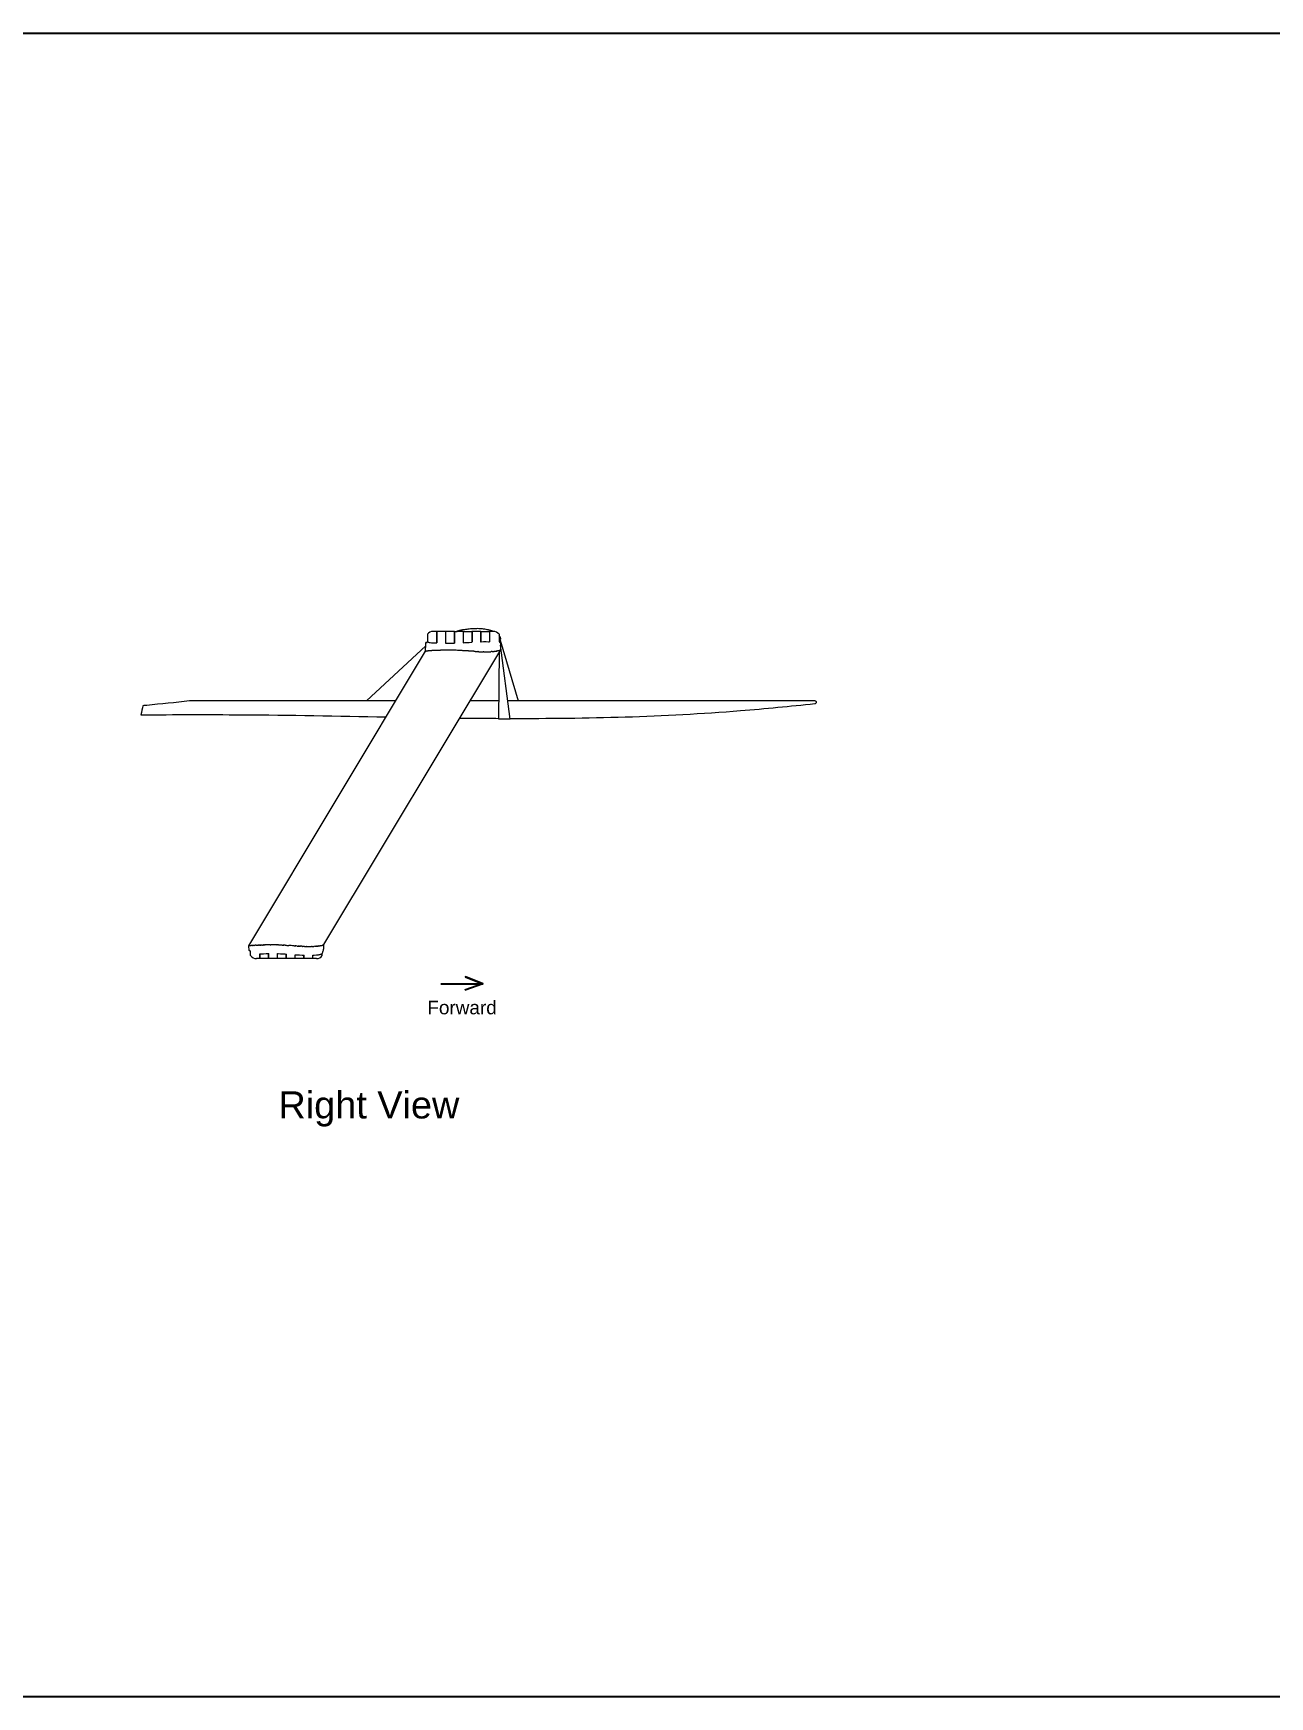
# Model space of a CAD drawing. Header units: millimetres. Extents: x 6152 to 28526, y 1087 to 12861.
# Drawn here: x 14368 to 17107, y 4280 to 7964 of the extents above; entities that cross this region are included whole.
import ezdxf

# ---------------------------------------------------------------- set-up
doc = ezdxf.new("R2010")
doc.units = ezdxf.units.MM
doc.header["$LTSCALE"] = 0.05
for name, color, linetype, lineweight in [('Board', 52, 'Continuous', 13), ('Fixation part', 40, 'Continuous', 15), ('OF1', 7, 'Continuous', 15)]:
    doc.layers.add(name, color=color, linetype=linetype, lineweight=lineweight)
doc.layers.add('Text', color=8, linetype='Continuous')
doc.styles.get("Standard").update_dxf_attribs({"font": 'arial.ttf'})

msp = doc.modelspace()

# ---------------------------------------------------------------- linework, layer by layer
msp.add_lwpolyline([(6152.2, 7964), (22302.8, 7964), (22302.8, 4280.5), (6152.2, 4280.5)], close=True)
at = {"layer": 'Board'}
for points, knots in [([(15171, 6485.5), (15018.8, 6485.5), (14866.6, 6485.5), (14714.4, 6485.5), (14682.9, 6482.1), (14648.6, 6478.4), (14614.2, 6475.3), (14611.4, 6475), (14609.9, 6468.3), (14608.3, 6461.7), (14606.7, 6455), (14681.2, 6455.2), (14862.3, 6455.8), (15043.3, 6452.2), (15149.8, 6450.2)], [938.547256, 938.547256, 938.547256, 938.547256, 1395.118663, 1395.118663, 1395.118663, 1490.206812, 1498.614135, 1498.614135, 1498.614135, 1519.154602, 1519.154602, 1519.154602, 1742.65687, 2062.30707, 2062.30707, 2062.30707, 2062.30707]), ([(16099.9, 6479.6), (16100.7, 6479.9), (16102.5, 6480.3), (16103.9, 6483.2), (16102, 6485.2), (16100.6, 6485.4), (16099.9, 6485.5), (15873, 6485.5), (15646.1, 6485.5), (15419.3, 6485.5)], [0, 0, 0, 0, 2.507595, 5.396578, 7.419296, 9.641702, 9.641702, 9.641702, 690.248309, 690.248309, 690.248309, 690.248309]), ([(15312.6, 6447.7), (15325, 6447.6), (15354, 6447.3), (15383, 6447.1), (15399.5, 6447)], [2225.04358, 2225.04358, 2225.04358, 2225.04358, 2262.350332, 2311.936823, 2311.936823, 2311.936823, 2311.936823]), ([(15424.3, 6446.9), (15594.6, 6446.5), (15820.4, 6451.6), (16044.9, 6474.1), (16099.9, 6479.6)], [2336.708293, 2336.708293, 2336.708293, 2336.708293, 2847.442374, 3013.361769, 3013.361769, 3013.361769, 3013.361769])]:
    msp.add_open_spline(points, degree=3, knots=knots, dxfattribs=at)
msp.add_open_spline([(15399.9, 6485.5), (15378.3, 6485.5), (15356.8, 6485.5), (15335.2, 6485.5)], degree=3, dxfattribs=at)
at = {"layer": 'Fixation part'}
for p, q in [((15237.9, 6607.9), (15106.6, 6485.5)), ((15399.5, 6445.4), (15401.1, 6595.3)), ((15402.6, 6620.4), (15442.8, 6485.5)), ((15424.5, 6445.4), (15403.2, 6609.4)), ((15424.5, 6445.4), (15399.5, 6445.4))]:
    msp.add_line(p, q, dxfattribs=at)
at = {"layer": 'OF1'}
for p, q in [((15241.4, 6633.1), (15241.4, 6616.8)), ((15261.9, 6639.6), (15254.3, 6639.6)), ((15261.9, 6639.6), (15261.9, 6613.9)), ((15261.9, 6634.3), (15262.3, 6634.4)), ((15262.3, 6639.6), (15262.3, 6613.9)), ((15281.4, 6639.6), (15262.3, 6639.6)), ((15281.4, 6639.6), (15281.4, 6613.3)), ((15281.8, 6638.4), (15281.4, 6638.3)), ((15281.8, 6639.6), (15281.8, 6613.3)), ((15300.9, 6639.6), (15281.8, 6639.6)), ((15300.9, 6639.6), (15300.9, 6613.5)), ((15301.3, 6639.6), (15300.9, 6639.6)), ((15301.3, 6639.6), (15301.3, 6613.5)), ((15307.5, 6640), (15306, 6639.6)), ((15306, 6639.7), (15306, 6639.6)), ((15306, 6639.6), (15306, 6639.6)), ((15320.4, 6639.5), (15320.4, 6614.4)), ((15320.8, 6639.5), (15320.8, 6614.4)), ((15320.8, 6639.5), (15339.9, 6639.2)), ((15339.9, 6645.2), (15339.4, 6645.1)), ((15339.9, 6639.2), (15339.9, 6615.4)), ((15340.3, 6639.2), (15339.9, 6639.2)), ((15350, 6639.1), (15340.3, 6639.2)), ((15340.3, 6639.2), (15340.3, 6615.6)), ((15359.4, 6639.2), (15350, 6639.1)), ((15359.8, 6639.2), (15359.4, 6639.2)), ((15359.4, 6639.2), (15359.4, 6616.8)), ((15359.8, 6639.2), (15378.9, 6639.5)), ((15359.8, 6639.2), (15359.8, 6616.8)), ((15378.9, 6639.5), (15378.9, 6616.7)), ((15379.3, 6639.5), (15379.3, 6616.7)), ((15387.3, 6639.6), (15386.1, 6639.6)), ((15400.1, 6633.1), (15400.1, 6619.4)), ((15401.1, 6629.9), (15400.5, 6631.4)), ((14845.8, 5943.5), (15237.3, 6596)), ((15403.1, 6598.6), (15011.6, 5946.1)), ((15237.3, 6595.9), (15237.3, 6595.9)), ((15238.3, 6614.7), (15238.2, 6614.6)), ((15238.5, 6614.7), (15238.3, 6614.7)), ((15238.7, 6614.8), (15238.5, 6614.7)), ((15238.6, 6595.8), (15238.5, 6595.8)), ((15238.7, 6595.8), (15238.6, 6595.8)), ((15238.9, 6614.8), (15238.7, 6614.8)), ((15238.8, 6595.8), (15238.7, 6595.8)), ((15239, 6595.8), (15238.8, 6595.8)), ((15239.2, 6614.8), (15238.9, 6614.8)), ((15240, 6595.9), (15239, 6595.8)), ((15240.4, 6615), (15240, 6614.9)), ((15240.9, 6596), (15240, 6595.9)), ((15241.9, 6596.1), (15240.9, 6596)), ((15241.4, 6616.8), (15241.4, 6616.7)), ((15245.7, 6596.5), (15242.8, 6596.2)), ((15251.8, 6596.9), (15251.4, 6596.9)), ((15252.8, 6596.9), (15251.8, 6596.9)), ((15253.3, 6597), (15252.8, 6596.9)), ((15253.7, 6597), (15253.3, 6597)), ((15259.6, 6614), (15262.3, 6613.9)), ((15262.3, 6597.4), (15260.9, 6597.3)), ((15262.3, 6629), (15261.9, 6629)), ((15262.3, 6618.3), (15261.9, 6618.3)), ((15262.3, 6614), (15261.9, 6613.9)), ((15266.4, 6597.5), (15264.9, 6597.5)), ((15266.6, 6597.6), (15266.4, 6597.5)), ((15268.1, 6597.6), (15266.6, 6597.6)), ((15269.4, 6597.6), (15268.1, 6597.6)), ((15270.2, 6597.7), (15269.5, 6597.6)), ((15270.9, 6597.7), (15270.2, 6597.7)), ((15271.6, 6597.7), (15270.9, 6597.7)), ((15272.9, 6597.8), (15271.6, 6597.7)), ((15273.6, 6597.8), (15272.9, 6597.8)), ((15273.6, 6597.8), (15273.6, 6597.8)), ((15275.1, 6597.8), (15275, 6597.8)), ((15275.5, 6597.8), (15275.1, 6597.8)), ((15280, 6597.9), (15275.5, 6597.8)), ((15280.8, 6597.9), (15280, 6597.9)), ((15281.7, 6597.9), (15280.8, 6597.9)), ((15281.8, 6629), (15281.4, 6629)), ((15281.8, 6618.3), (15281.4, 6618.3)), ((15281.8, 6616), (15281.4, 6615.9)), ((15281.4, 6613.9), (15281.8, 6613.9)), ((15281.4, 6613.3), (15286.2, 6613.3)), ((15281.9, 6597.9), (15281.7, 6597.9)), ((15286.2, 6613.3), (15291.5, 6613.3)), ((15287.5, 6598), (15286.5, 6598)), ((15287.8, 6598), (15287.5, 6598)), ((15288.2, 6598), (15287.8, 6598)), ((15288.6, 6598), (15288.2, 6598)), ((15288.8, 6598), (15288.6, 6598)), ((15291.2, 6598), (15290.8, 6598)), ((15291.5, 6598), (15291.2, 6598)), ((15291.5, 6613.3), (15296.8, 6613.4)), ((15292.6, 6597.9), (15291.5, 6598)), ((15292.8, 6597.9), (15292.6, 6597.9)), ((15296.8, 6613.4), (15301.3, 6613.5)), ((15301.3, 6597.8), (15296.8, 6597.9)), ((15301.3, 6629), (15300.9, 6629)), ((15301.3, 6618.3), (15300.9, 6618.3)), ((15301.3, 6617.8), (15300.9, 6617.8)), ((15300.9, 6615.5), (15301.3, 6615.6)), ((15302.1, 6597.7), (15301.3, 6597.8)), ((15318.3, 6597), (15318.1, 6597)), ((15320.8, 6629), (15320.4, 6629)), ((15320.8, 6618.3), (15320.4, 6618.3)), ((15320.4, 6616.2), (15320.8, 6616.2)), ((15320.4, 6614.4), (15323.4, 6614.6)), ((15321.9, 6596.8), (15321.4, 6596.8)), ((15323, 6596.7), (15321.9, 6596.8)), ((15323.4, 6596.7), (15323, 6596.7)), ((15323.4, 6614.6), (15328.7, 6614.9)), ((15328.7, 6596.4), (15323.4, 6596.7)), ((15334, 6596.1), (15332.7, 6596.1)), ((15335, 6596), (15334, 6596.1)), ((15334.1, 6615.2), (15339.4, 6615.6)), ((15335.3, 6596), (15335, 6596)), ((15336.6, 6595.9), (15335.3, 6596)), ((15340.3, 6595.6), (15339.4, 6595.7)), ((15340.3, 6629), (15339.9, 6629)), ((15340.3, 6618.3), (15339.9, 6618.3)), ((15340.3, 6618), (15339.9, 6618)), ((15340.3, 6615.6), (15340.3, 6615.4)), ((15346, 6595.2), (15344.7, 6595.3)), ((15347.1, 6595.2), (15346, 6595.2)), ((15347.4, 6595.1), (15347.1, 6595.2)), ((15353.6, 6594.7), (15352.9, 6594.8)), ((15353.9, 6594.7), (15353.6, 6594.7)), ((15355.3, 6594.6), (15355.2, 6594.6)), ((15356.7, 6594.6), (15356.6, 6594.6)), ((15359.8, 6629), (15359.4, 6629)), ((15359.8, 6618.3), (15359.4, 6618.3)), ((15359.4, 6616.8), (15360.7, 6616.8)), ((15360.7, 6616.8), (15366, 6616.9)), ((15366, 6594.3), (15365.3, 6594.3)), ((15366, 6616.9), (15371.3, 6616.9)), ((15366.3, 6594.2), (15366, 6594.3)), ((15371.3, 6616.9), (15376.6, 6616.8)), ((15376.6, 6616.8), (15379.3, 6616.7)), ((15379.3, 6629), (15378.9, 6629)), ((15379.3, 6618.3), (15378.9, 6618.3)), ((15382.2, 6594.6), (15381.9, 6594.6)), ((15382.4, 6594.6), (15382.2, 6594.6)), ((15383, 6594.7), (15382.4, 6594.6)), ((15383.4, 6594.7), (15383, 6594.7)), ((15383.5, 6594.7), (15383.4, 6594.7)), ((15384.7, 6594.8), (15383.5, 6594.7)), ((15384.8, 6594.8), (15384.7, 6594.8)), ((15384.8, 6594.8), (15384.8, 6594.8)), ((15390.4, 6595.3), (15388.8, 6595.1)), ((15390.5, 6595.3), (15390.4, 6595.3)), ((15394.5, 6595.9), (15393.5, 6595.8)), ((15396.6, 6596.2), (15396, 6596.1)), ((15397, 6596.3), (15396.6, 6596.2)), ((15397.2, 6596.3), (15397, 6596.3)), ((15397.4, 6596.4), (15397.2, 6596.3)), ((15397.5, 6596.4), (15397.4, 6596.4)), ((15397.8, 6596.5), (15397.5, 6596.4)), ((15399.2, 6596.7), (15397.8, 6596.5)), ((15399.3, 6596.8), (15399.2, 6596.7)), ((15399.4, 6596.8), (15399.3, 6596.8)), ((15399.5, 6596.8), (15399.4, 6596.8)), ((15399.5, 6596.8), (15399.5, 6596.8)), ((15399.6, 6596.8), (15399.5, 6596.8)), ((15399.7, 6596.8), (15399.6, 6596.8)), ((15400.1, 6621.1), (15400.1, 6621.2)), ((15400.1, 6619.8), (15400.1, 6619.9)), ((15400.7, 6617.2), (15400.9, 6617.3)), ((15400.9, 6617.3), (15401.6, 6618.5)), ((15402.1, 6627.1), (15401.6, 6628.5)), ((15401.8, 6628.1), (15402.4, 6627.2)), ((15402.4, 6614.7), (15402.9, 6614.3)), ((15403.3, 6624.5), (15403.1, 6622.5)), ((15403.3, 6599.1), (15403.3, 6599.1)), ((14845.8, 5943.5), (14845.8, 5943.5)), ((14845.8, 5943.4), (14845.8, 5943.4)), ((14845.8, 5943.4), (14845.8, 5943.4)), ((14845.8, 5943.4), (14845.8, 5943.4)), ((14845.8, 5943.4), (14845.8, 5943.4)), ((14845.8, 5943.4), (14845.8, 5943.4)), ((14846.8, 5932.9), (14845.8, 5943.4)), ((14846.7, 5943.2), (14846.6, 5943.2)), ((14846.7, 5943.2), (14846.7, 5943.2)), ((14846.8, 5943.2), (14846.7, 5943.2)), ((14846.8, 5943.2), (14847, 5943.3)), ((14847.2, 5943.3), (14847, 5943.3)), ((14847.2, 5943.3), (14847.3, 5943.3)), ((14847.5, 5943.3), (14847.3, 5943.3)), ((14848.1, 5943.4), (14847.5, 5943.3)), ((14848.1, 5943.4), (14848.5, 5943.4)), ((14849.4, 5943.5), (14848.5, 5943.4)), ((14849.4, 5943.5), (14849.9, 5943.6)), ((14850.5, 5943.6), (14849.9, 5943.6)), ((14850.5, 5943.6), (14850.6, 5943.6)), ((14850.9, 5943.6), (14850.6, 5943.6)), ((14850.9, 5943.6), (14851.3, 5943.7)), ((14852.5, 5943.8), (14852.7, 5943.8)), ((14853, 5943.8), (14852.7, 5943.8)), ((14853, 5943.8), (14853.4, 5943.9)), ((14853.6, 5943.9), (14853.4, 5943.9)), ((14853.6, 5943.9), (14853.8, 5943.9)), ((14854.1, 5943.9), (14853.8, 5943.9)), ((14854.1, 5943.9), (14854.2, 5943.9)), ((14854.6, 5944), (14854.2, 5943.9)), ((14854.6, 5944), (14854.9, 5944)), ((14855.3, 5944), (14854.9, 5944)), ((14855.3, 5944), (14855.6, 5944.1)), ((14856.8, 5944.1), (14857, 5944.2)), ((14857.4, 5944.2), (14857, 5944.2)), ((14857.4, 5944.2), (14857.7, 5944.2)), ((14857.9, 5944.2), (14857.7, 5944.2)), ((14859.6, 5944.3), (14859.4, 5944.3)), ((14859.6, 5944.3), (14860.1, 5944.4)), ((14861.2, 5944.4), (14860.1, 5944.4)), ((14861.2, 5944.4), (14861.5, 5944.4)), ((14862.2, 5944.5), (14861.5, 5944.4)), ((14862.2, 5944.5), (14862.8, 5944.5)), ((14863.2, 5944.5), (14862.8, 5944.5)), ((14863.2, 5944.5), (14864.1, 5944.6)), ((14864.2, 5944.6), (14864.1, 5944.6)), ((14864.2, 5944.6), (14864.8, 5944.6)), ((14865.3, 5944.6), (14864.8, 5944.6)), ((14865.3, 5944.6), (14866.1, 5944.7)), ((14866.3, 5944.7), (14866.1, 5944.7)), ((14866.3, 5944.7), (14866.7, 5944.7)), ((14867.3, 5944.7), (14866.7, 5944.7)), ((14867.3, 5944.7), (14868.1, 5944.8)), ((14868.7, 5944.8), (14868.1, 5944.8)), ((14868.7, 5944.8), (14869.2, 5944.8)), ((14869.4, 5944.8), (14869.2, 5944.8)), ((14869.4, 5944.8), (14870.4, 5944.9)), ((14870.8, 5944.9), (14870.4, 5944.9)), ((14870.8, 5944.9), (14871.1, 5944.9)), ((14871.4, 5944.9), (14871.1, 5944.9)), ((14871.4, 5944.9), (14871.9, 5944.9)), ((14872.5, 5944.9), (14871.9, 5944.9)), ((14872.5, 5944.9), (14873.4, 5945)), ((14874.5, 5945), (14873.4, 5945)), ((14874.5, 5945), (14875, 5945)), ((14876.6, 5945.1), (14875, 5945)), ((14876.6, 5945.1), (14877.6, 5945.1)), ((14878, 5945.1), (14877.6, 5945.1)), ((14878, 5945.1), (14878.7, 5945.2)), ((14879.3, 5945.2), (14878.7, 5945.2)), ((14879.3, 5945.2), (14880, 5945.2)), ((14880.7, 5945.2), (14880, 5945.2)), ((14880.7, 5945.2), (14881.4, 5945.2)), ((14881.4, 5945.2), (14882, 5945.3)), ((14882.1, 5945.3), (14882, 5945.3)), ((14886.3, 5945.4), (14886.8, 5945.4)), ((14889.4, 5945.4), (14886.8, 5945.4)), ((14890.3, 5945.4), (14889.4, 5945.4)), ((14891.7, 5945.4), (14891.5, 5945.4)), ((14891.7, 5945.4), (14892.1, 5945.5)), ((14892.3, 5945.5), (14892.1, 5945.5)), ((14892.3, 5945.5), (14892.7, 5945.5)), ((14892.9, 5945.5), (14892.7, 5945.5)), ((14892.9, 5945.5), (14893.4, 5945.5)), ((14893.5, 5945.5), (14894, 5945.5)), ((14894.1, 5945.5), (14894.7, 5945.5)), ((14908, 5945.3), (14908.9, 5945.3)), ((14909.4, 5945.3), (14908.9, 5945.3)), ((14909.4, 5945.3), (14909.7, 5945.3)), ((14910, 5945.2), (14909.7, 5945.3)), ((14912, 5945.2), (14911.5, 5945.2)), ((14912, 5945.2), (14912.4, 5945.2)), ((14912.6, 5945.2), (14912.4, 5945.2)), ((14914.6, 5945.1), (14914.1, 5945.1)), ((14914.6, 5945.1), (14915, 5945.1)), ((14915.3, 5945.1), (14915, 5945.1)), ((14917.3, 5945), (14916.7, 5945)), ((14917.3, 5945), (14917.6, 5945)), ((14918, 5945), (14917.6, 5945)), ((14919.9, 5944.9), (14919.4, 5944.9)), ((14919.9, 5944.9), (14920.2, 5944.9)), ((14920.6, 5944.8), (14920.2, 5944.9)), ((14920.6, 5944.8), (14921.1, 5944.8)), ((14921.3, 5944.8), (14922, 5944.8)), ((14923.1, 5944.7), (14922, 5944.8)), ((14923.1, 5944.7), (14923.6, 5944.7)), ((14925.4, 5944.6), (14926, 5944.5)), ((14926.6, 5944.5), (14926, 5944.5)), ((14926.6, 5944.5), (14928.3, 5944.4)), ((14928.6, 5944.4), (14928.3, 5944.4)), ((14928.6, 5944.4), (14929.9, 5944.3)), ((14930.4, 5944.3), (14929.9, 5944.3)), ((14937.2, 5943.9), (14934.6, 5944)), ((14939.9, 5943.7), (14937.2, 5943.9)), ((14946.5, 5943.3), (14945.1, 5943.4)), ((14946.5, 5943.3), (14947.5, 5943.2)), ((14947.9, 5943.2), (14947.5, 5943.2)), ((14947.9, 5943.2), (14948.6, 5943.1)), ((14949.6, 5943.1), (14948.6, 5943.1)), ((14949.6, 5943.1), (14949.8, 5943.1)), ((14950.8, 5943), (14949.8, 5943.1)), ((14950.8, 5943), (14951, 5943)), ((14953.2, 5942.8), (14951, 5943)), ((14953.2, 5942.8), (14954.4, 5942.7)), ((14954.5, 5942.7), (14954.4, 5942.7)), ((14954.5, 5942.7), (14955.6, 5942.6)), ((14955.9, 5942.6), (14955.6, 5942.6)), ((14955.9, 5942.6), (14956.7, 5942.6)), ((14957.2, 5942.5), (14956.7, 5942.6)), ((14957.2, 5942.5), (14957.9, 5942.5)), ((14958.5, 5942.5), (14957.9, 5942.5)), ((14958.5, 5942.5), (14959.1, 5942.4)), ((14959.8, 5942.4), (14959.1, 5942.4)), ((14959.8, 5942.4), (14960.2, 5942.3)), ((14961.1, 5942.3), (14960.2, 5942.3)), ((14961.1, 5942.3), (14961.4, 5942.3)), ((14961.8, 5942.2), (14961.4, 5942.3)), ((14961.8, 5942.2), (14962, 5942.2)), ((14962.4, 5942.2), (14962, 5942.2)), ((14962.4, 5942.2), (14962.5, 5942.2)), ((14963.1, 5942.2), (14962.5, 5942.2)), ((14963.1, 5942.2), (14963.1, 5942.2)), ((14963.8, 5942.1), (14963.1, 5942.2)), ((14964.4, 5942.1), (14963.8, 5942.1)), ((14964.4, 5942.1), (14964.8, 5942.1)), ((14964.9, 5942.1), (14964.8, 5942.1)), ((14964.9, 5942.1), (14965.2, 5942.1)), ((14965.5, 5942), (14965.2, 5942.1)), ((14965.5, 5942), (14965.8, 5942)), ((14966, 5942), (14965.8, 5942)), ((14966, 5942), (14966.5, 5942)), ((14967.2, 5942), (14966.5, 5942)), ((14967.2, 5942), (14967.4, 5941.9)), ((14967.9, 5941.9), (14967.4, 5941.9)), ((14967.9, 5941.9), (14967.9, 5941.9)), ((14968.3, 5941.9), (14967.9, 5941.9)), ((14968.3, 5941.9), (14968.5, 5941.9)), ((14969.2, 5941.9), (14968.5, 5941.9)), ((14974.5, 5941.7), (14973.8, 5941.7)), ((14974.8, 5941.7), (14974.5, 5941.7)), ((14983.9, 5941.8), (14984.5, 5941.9)), ((14985, 5941.9), (14984.5, 5941.9)), ((14985, 5941.9), (14985.1, 5941.9)), ((14985.5, 5941.9), (14985.1, 5941.9)), ((14985.5, 5941.9), (14985.7, 5941.9)), ((14986.1, 5941.9), (14985.7, 5941.9)), ((14986.1, 5941.9), (14986.2, 5941.9)), ((14986.4, 5941.9), (14986.2, 5941.9)), ((14986.4, 5941.9), (14986.8, 5941.9)), ((14987.1, 5941.9), (14986.8, 5941.9)), ((14987.1, 5941.9), (14987.4, 5942)), ((14987.7, 5942), (14987.4, 5942)), ((14989.3, 5942), (14988.9, 5942)), ((14989.3, 5942), (14989.7, 5942.1)), ((14989.8, 5942.1), (14989.7, 5942.1)), ((14989.8, 5942.1), (14990.1, 5942.1)), ((14990.4, 5942.1), (14990.1, 5942.1)), ((14993.2, 5942.3), (14990.4, 5942.1)), ((14993.2, 5942.3), (14993.3, 5942.3)), ((14993.5, 5942.3), (14993.3, 5942.3)), ((14994.4, 5942.4), (14994.1, 5942.3)), ((14994.4, 5942.4), (14994.5, 5942.4)), ((14994.7, 5942.4), (14994.5, 5942.4)), ((14994.7, 5942.4), (14994.9, 5942.4)), ((14995.1, 5942.4), (14994.9, 5942.4)), ((14996, 5942.5), (14995.8, 5942.5)), ((14996, 5942.5), (14996.2, 5942.5)), ((14996.3, 5942.5), (14996.2, 5942.5)), ((14996.3, 5942.5), (14996.5, 5942.5)), ((14996.7, 5942.5), (14996.5, 5942.5)), ((14998.3, 5942.7), (14997.3, 5942.6)), ((14998.3, 5942.7), (14998.6, 5942.8)), ((14998.6, 5942.8), (14998.9, 5942.8)), ((14998.6, 5942.8), (14998.6, 5942.8)), ((14998.9, 5942.8), (14999.2, 5942.8)), ((14999.2, 5942.8), (14999.5, 5942.9)), ((14999.2, 5942.8), (14999.2, 5942.8)), ((14999.6, 5942.9), (14999.5, 5942.9)), ((14999.6, 5942.9), (14999.8, 5942.9)), ((14999.9, 5942.9), (14999.8, 5942.9)), ((14999.9, 5942.9), (15000.1, 5943)), ((15000.2, 5943), (15000.1, 5943)), ((15000.2, 5943), (15000.5, 5943)), ((15000.5, 5943), (15000.9, 5943.1)), ((15000.5, 5943), (15000.5, 5943)), ((15001.2, 5943.1), (15000.9, 5943.1)), ((15001.5, 5943.2), (15001.2, 5943.1)), ((15001.2, 5943.1), (15001.2, 5943.1)), ((15001.5, 5943.2), (15001.6, 5943.2)), ((15001.8, 5943.2), (15001.6, 5943.2)), ((15001.8, 5943.2), (15002, 5943.2)), ((15002.1, 5943.3), (15002, 5943.2)), ((15002.1, 5943.3), (15002.4, 5943.3)), ((15002.8, 5943.4), (15002.4, 5943.3)), ((15002.8, 5943.4), (15003.4, 5943.5)), ((15003.6, 5943.5), (15003.4, 5943.5)), ((15003.6, 5943.5), (15004.1, 5943.6)), ((15003.6, 5943.5), (15003.6, 5943.5)), ((15004.5, 5943.6), (15004.1, 5943.6)), ((15005.1, 5943.7), (15004.5, 5943.6)), ((15005.3, 5943.8), (15005.1, 5943.7)), ((15005.3, 5943.8), (15005.5, 5943.8)), ((15005.7, 5943.8), (15005.5, 5943.8)), ((15005.7, 5943.8), (15005.9, 5943.9)), ((15006, 5943.9), (15005.9, 5943.9)), ((15006, 5943.9), (15006.2, 5943.9)), ((15006.4, 5944), (15006.2, 5943.9)), ((15006.4, 5944), (15006.6, 5944)), ((15006.8, 5944), (15006.6, 5944)), ((15006.8, 5944), (15006.9, 5944.1)), ((15007, 5944.1), (15006.9, 5944.1)), ((15007, 5944.1), (15007.1, 5944.1)), ((15007.2, 5944.1), (15007.1, 5944.1)), ((15007.2, 5944.1), (15007.3, 5944.1)), ((15007.4, 5944.2), (15007.3, 5944.1)), ((15007.4, 5944.2), (15007.5, 5944.2)), ((15008.2, 5944.3), (15008.1, 5944.3)), ((15008.2, 5944.3), (15008.3, 5944.4)), ((15008.4, 5944.4), (15008.3, 5944.4)), ((15008.4, 5944.4), (15008.5, 5944.4)), ((15008.5, 5944.4), (15008.6, 5944.4)), ((15008.5, 5944.4), (15008.5, 5944.4)), ((15008.7, 5944.5), (15008.6, 5944.4)), ((15008.7, 5944.5), (15008.7, 5944.5)), ((15008.8, 5944.5), (15008.7, 5944.5)), ((15009.1, 5944.6), (15008.8, 5944.5)), ((15008.8, 5944.5), (15008.8, 5944.5)), ((15009.1, 5944.6), (15009.2, 5944.6)), ((15009.2, 5944.6), (15009.3, 5944.7)), ((15009.2, 5944.6), (15009.2, 5944.6)), ((15009.4, 5944.7), (15009.3, 5944.7)), ((15009.4, 5944.7), (15009.5, 5944.7)), ((15009.5, 5944.7), (15009.6, 5944.7)), ((15009.5, 5944.7), (15009.5, 5944.7)), ((15009.6, 5944.8), (15009.7, 5944.8)), ((15009.6, 5944.8), (15009.6, 5944.7)), ((15009.9, 5944.8), (15009.7, 5944.8)), ((15009.9, 5944.8), (15009.9, 5944.9)), ((15010, 5944.9), (15010.1, 5945)), ((15010.1, 5945), (15010.2, 5945)), ((15010.1, 5945), (15010.1, 5945)), ((15010.1, 5931.3), (15010.8, 5932.9)), ((15010.2, 5945), (15010.3, 5945.1)), ((15010.2, 5945), (15010.2, 5945)), ((15010.3, 5945.1), (15010.4, 5945.1)), ((15010.3, 5945.1), (15010.3, 5945.1)), ((15010.5, 5945.2), (15010.6, 5945.2)), ((15010.7, 5945.3), (15010.6, 5945.2)), ((15010.6, 5945.2), (15010.6, 5945.2)), ((15010.6, 5945.2), (15010.6, 5945.2)), ((15010.7, 5945.3), (15010.7, 5945.3)), ((15010.8, 5945.3), (15010.7, 5945.3)), ((15010.8, 5945.3), (15010.8, 5945.4)), ((15010.9, 5945.4), (15010.8, 5945.4)), ((15010.9, 5945.4), (15010.9, 5945.4)), ((15011.1, 5945.6), (15011, 5945.5)), ((15011, 5945.5), (15011, 5945.5)), ((15011.2, 5945.7), (15011.1, 5945.6)), ((15011.1, 5945.6), (15011.1, 5945.6)), ((15011.2, 5945.7), (15011.2, 5945.7)), ((15011.3, 5945.7), (15011.2, 5945.7)), ((15011.3, 5945.7), (15011.3, 5945.8)), ((15011.3, 5945.8), (15011.3, 5945.8)), ((15011.4, 5945.8), (15011.3, 5945.8)), ((15011.3, 5945.8), (15011.3, 5945.8)), ((15011.4, 5945.9), (15011.4, 5945.9)), ((15011.4, 5945.9), (15011.5, 5945.9)), ((15011.4, 5945.9), (15011.4, 5945.9)), ((15011.4, 5945.9), (15011.4, 5945.8)), ((15011.4, 5945.8), (15011.4, 5945.8)), ((15011.5, 5946), (15011.5, 5946)), ((15011.5, 5946), (15011.5, 5946)), ((15011.5, 5946), (15011.5, 5946)), ((15011.5, 5946), (15011.5, 5945.9)), ((15011.6, 5946.1), (15011.6, 5946.1)), ((15011.7, 5946.4), (15011.7, 5946.3)), ((15011.7, 5946.3), (15011.7, 5946.3)), ((15011.7, 5946.3), (15011.7, 5946.3)), ((15011.7, 5946.3), (15011.7, 5946.3)), ((15011.7, 5946.3), (15011.7, 5946.2)), ((14849.9, 5921.6), (14849.9, 5928.8)), ((14870.4, 5915.1), (14862.8, 5915.1)), ((14870.4, 5925.5), (14870.4, 5925.7)), ((14870.4, 5925.5), (14873.4, 5925.7)), ((14870.4, 5915.1), (14870.4, 5925.5)), ((14870.8, 5915.1), (14870.8, 5925.7)), ((14889.9, 5915.1), (14870.8, 5915.1)), ((14873.4, 5925.7), (14878.7, 5925.9)), ((14878.7, 5925.9), (14884, 5926.1)), ((14884, 5926.1), (14889.4, 5926.2)), ((14889.4, 5926.2), (14890.3, 5926.2)), ((14889.9, 5915.1), (14889.9, 5926.2)), ((14890.3, 5915.1), (14890.3, 5926.2)), ((14909.4, 5915.1), (14890.3, 5915.1)), ((14909.4, 5915.1), (14909.4, 5926)), ((14909.4, 5926), (14910.6, 5926)), ((14909.8, 5915.1), (14909.8, 5926)), ((14928.9, 5915.1), (14909.8, 5915.1)), ((14910.6, 5926), (14916, 5925.8)), ((14916, 5925.8), (14921.3, 5925.5)), ((14921.3, 5925.5), (14926.6, 5925.2)), ((14926.6, 5925.2), (14929.3, 5925)), ((14928.9, 5915.1), (14928.9, 5925)), ((14929.3, 5915.1), (14929.3, 5925)), ((14948.4, 5915.1), (14929.3, 5915.1)), ((14948.4, 5915.1), (14948.4, 5923.7)), ((14948.8, 5915.1), (14948.8, 5923.6)), ((14967.9, 5915.1), (14948.8, 5915.1)), ((14958.5, 5923), (14963.8, 5922.6)), ((14963.8, 5922.6), (14968.3, 5922.4)), ((14967.9, 5915.1), (14967.9, 5922.5)), ((14968.3, 5915.1), (14968.3, 5922.4)), ((14987.4, 5915.1), (14968.3, 5915.1)), ((14987.4, 5922.5), (14990.4, 5922.6)), ((14987.4, 5915.1), (14987.4, 5922.5)), ((14987.8, 5915.1), (14987.8, 5922.5)), ((14995.8, 5915.1), (14987.8, 5915.1)), ((14990.4, 5922.6), (14995.8, 5923)), ((15006.4, 5925.1), (15007.2, 5925.4)), ((15008.6, 5925.9), (15008.6, 5926)), ((15008.6, 5921.6), (15008.6, 5925.9))]:
    msp.add_line(p, q, dxfattribs=at)
msp.add_lwpolyline([(14845.8, 5943.4), (14845.8, 5943.4), (14845.8, 5943.4), (14845.8, 5943.4), (14845.8, 5943.4), (14845.8, 5943.4), (14845.8, 5943.4), (14845.8, 5943.3), (14845.8, 5943.3), (14845.8, 5943.3), (14845.8, 5943.3), (14845.8, 5943.3), (14845.8, 5943.3), (14845.8, 5943.3), (14845.8, 5943.3), (14845.8, 5943.3), (14845.8, 5943.3), (14845.8, 5943.3), (14845.8, 5943.3), (14845.8, 5943.3), (14845.8, 5943.3), (14845.8, 5943.3), (14845.8, 5943.3), (14845.8, 5943.3), (14845.8, 5943.3), (14845.9, 5943.3), (14845.9, 5943.3), (14845.9, 5943.3), (14845.9, 5943.3), (14845.9, 5943.3), (14845.9, 5943.3), (14845.9, 5943.3), (14845.9, 5943.3), (14845.9, 5943.3), (14845.9, 5943.3), (14845.9, 5943.3), (14845.9, 5943.3), (14845.9, 5943.3), (14845.9, 5943.2), (14845.9, 5943.2), (14845.9, 5943.2), (14845.9, 5943.2), (14845.9, 5943.2), (14846, 5943.2), (14846, 5943.2), (14846, 5943.2), (14846, 5943.2), (14846, 5943.2), (14846, 5943.2), (14846.1, 5943.2), (14846.1, 5943.2), (14846.1, 5943.2), (14846.1, 5943.2), (14846.2, 5943.2), (14846.2, 5943.2), (14846.2, 5943.2), (14846.3, 5943.2), (14846.4, 5943.2), (14846.6, 5943.2)], dxfattribs=at)
for centre, radius, start, end in [((15254.3, 6623.6), 16, 90, 143.5764), ((15305, 8804.1), 2164.5, 269.9015, 270.0656), ((15355.1, 6459.3), 186.9, 103.0916, 104.7719), ((15305.8, 6142.7), 496.9, 89.1953, 89.8087), ((15344, 6507), 138, 100.8325, 103.091), ((15304.2, 5888.6), 751, 88.9382, 89.3441), ((15339.9, 6528.2), 116.3, 99.4619, 100.7929), ((15299.7, 5333.1), 1306.6, 89.0762, 89.1928), ((15344.3, 6501.5), 143.4, 98.3616, 99.4371), ((15353.5, 6438.5), 207, 96.8697, 98.3552), ((15360.5, 6380.5), 265.5, 95.7166, 96.8716), ((15355.5, 6432.3), 213.5, 94.3408, 95.7741), ((15352.5, 6471.1), 174.6, 92.5578, 94.1492), ((15352.1, 6480.1), 165.5, 90.7167, 92.5592), ((15351.8, 6517.2), 128.4, 88.437, 90.8103), ((15353, 6562.9), 82.7, 85.3321, 88.3982), ((15352.8, 6560.4), 85.2, 84.6759, 85.2834), ((15349.1, 6524.7), 121.1, 81.9942, 84.5294), ((15348.2, 6515.3), 130.5, 79.8005, 82.1656), ((15352.9, 6541.2), 104.2, 76.8119, 79.7992), ((15357.5, 6561.1), 83.8, 75.2184, 76.7967), ((15362.6, 6580.3), 63.9, 72.3773, 75.2519), ((15388.2, 6185.7), 453.9, 90.7851, 91.1739), ((15367.7, 6596.2), 47.2, 66.8839, 72.4552), ((15386.1, 6440.7), 198.9, 90, 91.183), ((15387.3, 6623.6), 16, 36.4236, 90), ((15405.8, 6633.6), 5.67, 187.8571, 202.7529), ((-86416.5, 11720.3), 101782.8, 357.114164, 357.124677), ((15237.4, 6596), 0.136, 177.2078, 187.6626), ((15237.5, 6596), 0.277, 212.068, 246.5179), ((15237.4, 6596), 0.175, 189.6227, 211.0516), ((15237.8, 6597), 1.25, 253.7121, 278.0826), ((15236.6, 6617.1), 21.4, 273.7226, 275.1513), ((15238.2, 6614.6), 0.0408, 139.0526, 173.8201), ((15237.4, 6638.3), 23.6, 274.4248, 275.5015), ((15238.2, 6625.8), 11, 277.5596, 279.7461), ((15239.4, 6617.4), 2.6, 292.6592, 301.5738), ((15239.7, 6616.5), 1.69, 308.2896, 323.9288), ((15239.3, 6616.6), 2.11, 330.3901, 350.2604), ((15249.4, 6625.9), 12.1, 228.8462, 232.8305), ((15237.5, 6616.8), 3.92, 351.5192, 359.1679), ((15264.2, 6374.3), 222.9, 95.4996, 95.7415), ((15248.3, 6627), 12.5, 239.7383, 248.8456), ((15249.2, 6631.9), 17.3, 251.8755, 263.9587), ((15263.9, 6371.8), 225.4, 94.2818, 94.6463), ((15266.1, 6343.4), 253.9, 93.9579, 94.2817), ((15252.3, 6639.2), 25, 258.6652, 274.4704), ((15268.7, 6304.9), 292.5, 93.6765, 93.9578), ((15272.2, 6251.3), 346.2, 93.4388, 93.6765), ((15283.3, 6050.1), 547.7, 92.3365, 93.0946), ((15618.5, 14120.3), 7514.9, 267.22212, 267.26272), ((15298.4, 5682.1), 916, 92.0957, 92.261), ((15311, 5350.1), 1248.3, 91.9063, 91.9083), ((15291.5, 5971.4), 626.6, 91.5085, 91.6352), ((15286.7, 6174.2), 423.8, 90.9043, 90.9114), ((15287, 6152.8), 445.2, 90.0613, 90.6477), ((15287, 6127), 471, 89.7615, 89.7712), ((15286.9, 6121.2), 476.7, 89.5308, 89.7611), ((15286.6, 6091), 507, 88.8443, 89.2953), ((15286.3, 6070.8), 527.2, 87.0417, 88.2769), ((15278.8, 5930.1), 668.1, 86.6242, 87.0197), ((15239, 5253.7), 1345.6, 86.4907, 86.6256), ((14980.9, 12375.7), 5771.3, 273.45554, 273.50846), ((15136.7, 3413.7), 3188.5, 86.4747, 86.546), ((15237, 5048.3), 1550.8, 86.4612, 86.4623), ((15272.8, 5624.7), 973.3, 86.0743, 86.2365), ((14979.3, 11954.3), 5350.9, 273.8582, 273.8677), ((14879.6, -40.1), 6651.8, 85.99059, 86.02892), ((15411.4, 7530.7), 937.8, 266.0858, 266.2487), ((15390.8, 7216.4), 622.7, 266.2477, 266.5119), ((15380.5, 7046.4), 452.4, 266.635, 266.7997), ((15376.9, 6983), 389, 266.8162, 267.0003), ((15372.8, 6903.5), 309.4, 267.0141, 267.5026), ((15370.6, 6853.4), 259.2, 267.5106, 267.7982), ((15369.2, 6815.7), 221.4, 267.7884, 268.5261), ((15368.4, 6784.5), 190.3, 268.5335, 269.0771), ((15368.2, 6792.6), 198.3, 269.4361, 270.886), ((15367.1, 6873.1), 278.8, 270.8734, 271.7234), ((15367.6, 6865.7), 271.5, 271.6509, 273.0249), ((15370.5, 6808), 213.7, 273.3347, 273.339), ((15377.8, 6702.3), 107.8, 273.7673, 275.907), ((15375.9, 6710.1), 115.7, 277.2287, 278.7634), ((15320.9, 7058.6), 468.5, 279.0365, 279.2206), ((15392.4, 6628.2), 32.2, 282.168, 282.1787), ((15395.9, 6613.1), 16.7, 283.1461, 285.1093), ((15410.8, 6621.3), 10.7, 181.2282, 195.4614), ((15409.1, 6620), 8.94, 181.0923, 196.8825), ((15407.3, 6619.4), 7.2, 179.4025, 194.556), ((15397.6, 6606.8), 10.2, 284.9389, 290.1698), ((15405.2, 6618.9), 5.02, 195.149, 213.5842), ((15410.5, 6621.3), 10.4, 196.0036, 202.5524), ((15407.9, 6619.7), 7.71, 197.6138, 207.9659), ((15396.5, 6623.2), 7.34, 304.0443, 305.2045), ((15405.5, 6619.1), 5.37, 214.4927, 226.0926), ((15348.2, 6609.3), 56.7, 19.785, 21.2931), ((15407.3, 6619.6), 7.09, 209.1106, 213.1385), ((15399.1, 6602.7), 5.74, 289.8691, 303.5828), ((15385.1, 6628.1), 19.1, 329.6306, 334.5939), ((15406.8, 6620.4), 7.18, 225.628, 232.7201), ((15374.1, 6617.6), 29.5, 16.2058, 18.897), ((15400.2, 6601.1), 3.85, 304.1108, 310.7045), ((15397.9, 6624), 5.51, 18.2776, 35.1543), ((15394.2, 6623.8), 9.01, 334.5452, 345.2617), ((15379.6, 6618.8), 23.9, 13.8105, 17.0571), ((15400.7, 6600.5), 3.06, 310.7772, 314.3618), ((15401.5, 6599.6), 1.89, 313.4816, 329.9203), ((15395.2, 6622.6), 7.93, 3.8519, 14.0694), ((15397.6, 6622.8), 5.51, 346.348, 2.985), ((15400.1, 6624.8), 3.2, 355.5665, 17.8045), ((18018, 6632.3), 2614.9, 180.3988, 180.7267), ((15402.2, 6599.2), 1.04, 330.5524, 346.1908), ((15402.4, 6599.2), 0.872, 346.7081, 350.6281), ((15402.4, 6599.2), 0.914, 355.3331, 0.7036), ((15402.4, 6599.2), 0.881, 350.6309, 354.4763), ((14845.9, 5943.4), 0.124, 157.7102, 173.3785), ((14845.9, 5943.4), 0.135, 174.2831, 187.7151), ((14845.9, 5943.4), 0.134, 148.7878, 157.5663), ((14847.2, 5932.9), 0.428, 185.6618, 193.8335), ((14847.2, 5932.9), 0.438, 193.1799, 215.6344), ((14847.4, 5933.1), 0.678, 221.2285, 244.1792), ((14842.7, 5924.3), 9.25, 60.3691, 62.0561), ((14848.3, 5938.6), 6.32, 260.5952, 262.0091), ((14845.1, 5916.9), 15.6, 80.0751, 81.2703), ((14845.9, 5923.9), 8.59, 73.8904, 76.9846), ((14846.4, 5927.5), 5.02, 63.0967, 68.387), ((14846.6, 5928.9), 3.67, 47.7526, 55.5756), ((14846.2, 5929.3), 3.69, 30.7647, 40.3462), ((14845, 5929.1), 4.86, 14.9536, 25.4158), ((14869.1, 5758.6), 185.9, 95.1331, 95.4807), ((14874.4, 5693.1), 251.6, 94.0016, 94.2826), ((14879.3, 5620), 324.9, 93.5137, 93.7759), ((14903, 5213.5), 732, 91.6904, 91.6942), ((14899.5, 5335.4), 610.1, 91.4563, 91.6366), ((14896.9, 5439.6), 505.8, 91.2036, 91.4573), ((14895.4, 5509.7), 435.8, 90.5105, 90.6704), ((14895.5, 5496.3), 449.1, 90.2528, 90.2647), ((14895.5, 5493), 452.5, 90.1762, 90.1839), ((14895.5, 5474.7), 470.7, 89.4492, 90.0967), ((14895.2, 5442.7), 502.7, 88.8429, 89.4492), ((14894.7, 5416.4), 529.1, 88.5565, 88.8454), ((14894.5, 5410.7), 534.7, 88.1825, 88.3425), ((14894.6, 5414.2), 531.2, 87.8993, 88.0596), ((14894.8, 5417.8), 527.6, 87.6143, 87.7721), ((14894.9, 5421.5), 524, 87.3275, 87.4825), ((14895.1, 5425), 520.5, 87.1176, 87.1351), ((14886.1, 5259.2), 686.5, 86.7176, 86.874), ((16314.5, 28396.2), 22494.5, 266.47221, 266.48307), ((14869.5, 4784.5), 1161.3, 86.2654, 86.5239), ((14977.7, 6163.1), 221.4, 267.7884, 268.5261), ((14976.9, 6132), 190.3, 268.5335, 269.0771), ((14976.7, 6140.1), 198.3, 269.4361, 270.886), ((14975.5, 6220.5), 278.8, 270.8734, 271.7234), ((14977, 6195.5), 253.8, 272.4211, 272.694), ((14983.5, 6087.1), 145.1, 273.9377, 274.201), ((14986.5, 6048.5), 106.4, 274.6352, 275.008), ((14988.6, 6025.7), 83.6, 275.5614, 276.027), ((14987.7, 6032.4), 90.3, 277.1314, 277.1333), ((15002, 5970.8), 27.2, 281.8682, 283.1456), ((15031.9, 5921), 24.1, 154.8016, 159.372), ((15007.4, 5950.7), 6.38, 293.2174, 294.7477), ((15007.9, 5949.7), 5.25, 298.2835, 300.0853), ((14997.6, 5938.6), 14.4, 336.407, 343.0804), ((15008.6, 5948.6), 3.94, 305.7655, 307.8235), ((15006.5, 5935.9), 5.05, 343.5069, 359.5093), ((15010.3, 5946.9), 1.55, 324.2431, 328.0298), ((16037.8, 5925), 1026.3, 178.8047, 179.3928), ((14842.8, 5928.8), 7.11, 359.9743, 12.5401), ((14862.8, 5931.1), 16, 216.4236, 270), ((15313.5, 10974.4), 5063.9, 265.8647, 265.9196), ((15308.3, 11071), 5159.9, 266.0542, 266.1134), ((14994.3, 5954.3), 31.3, 272.7412, 277.215), ((14995.8, 5931.1), 16, 270, 323.5764), ((14994.9, 5953), 30, 276.277, 280.8925), ((14996, 5950.4), 27.2, 279.7691, 284.5442), ((14997.5, 5947), 23.5, 282.9089, 287.8357), ((14999.6, 5943.2), 19.4, 285.4151, 290.5123), ((15002.3, 5938.6), 14.1, 290.39, 292.5267), ((15004, 5936.7), 11.8, 288.5394, 293.3485), ((15017.3, 5925.9), 8.71, 174.5671, 179.1341), ((15019.8, 5925.6), 11.2, 159.3278, 173.9168)]:
    msp.add_arc(centre, radius, start, end, dxfattribs=at)
msp.add_rational_spline([(15402.9, 6614.3), (15403, 6614.3), (15403, 6614.2), (15403, 6614.2), (15403.1, 6614.2), (15403.1, 6614.1), (15403.1, 6614.1)], [1, 0.99982651566, 0.99982651566, 1, 1, 1, 1], degree=3, knots=[0, 0, 0, 0, 0.115433, 0.115433, 0.115433, 1.171839, 1.171839, 1.171839, 1.171839], dxfattribs=at)
at = {"layer": 'Text'}
msp.add_lwpolyline([(15271.1, 5859.3), (15364.3, 5859.3), (15325.6, 5874.6), (15364.3, 5859.3), (15324.5, 5844.9)], dxfattribs=at)

# ---------------------------------------------------------------- texts
for s, height, p in [('Forward', 30, (15241.4, 5791.6)), ('Right View', 60, (14911.6, 5561))]:
    msp.add_text(s, height=height, dxfattribs=at).set_placement(p)

doc.saveas('drawing.dxf')
